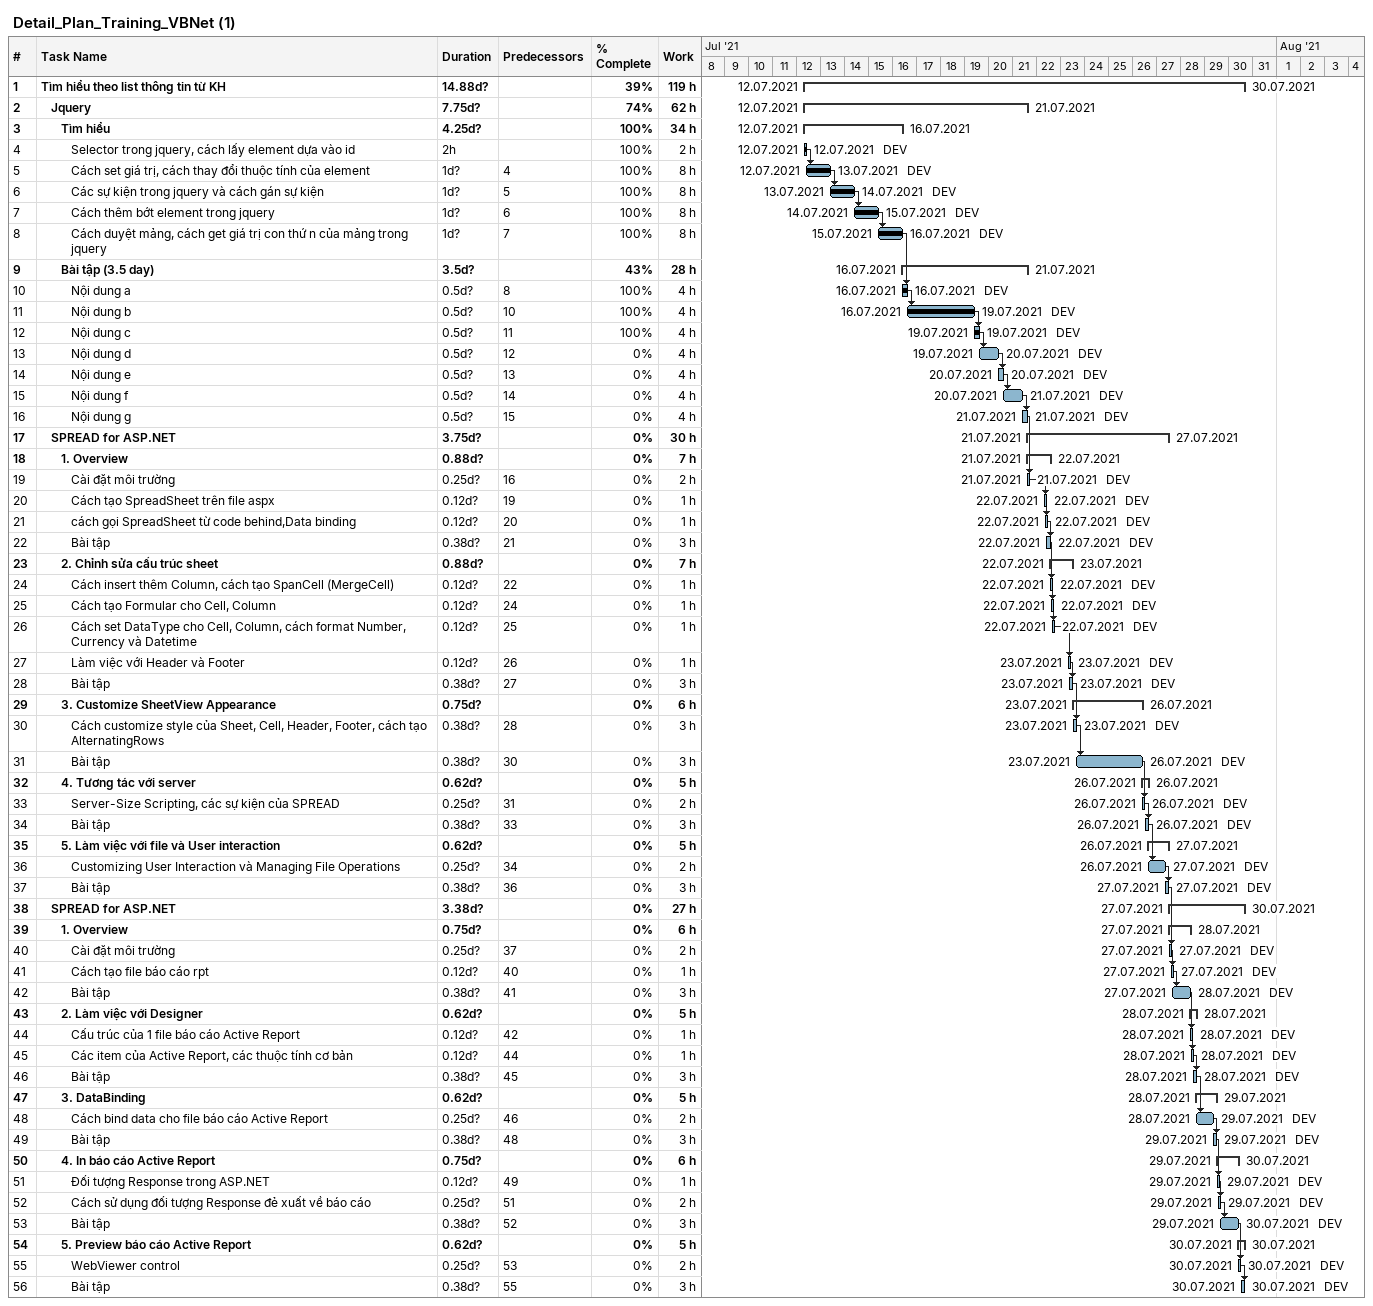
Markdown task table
Detail_Plan_Training_VBNet (1)

| ID | Level | Task | Duration | Start | Finish | Predecessors | Resources | % complete | Work (h) |
|---|---|---|---|---|---|---|---|---|---|
| 1 | 1 | **Tìm hiểu theo list thông tin từ KH** | 14.88d? | 2021-07-12 | 2021-07-30 |  |  | 39 | 119 |
| 2 | 2 | **Jquery** | 7.75d? | 2021-07-12 | 2021-07-21 |  |  | 74 | 62 |
| 3 | 3 | **Tìm hiểu** | 4.25d? | 2021-07-12 | 2021-07-16 |  |  | 100 | 34 |
| 4 | 4 | Selector trong jquery, cách lấy element dựa vào id | 2h | 2021-07-12 | 2021-07-12 |  | DEV | 100 | 2 |
| 5 | 4 | Cách set giá trị, cách thay đổi thuộc tính của element | 1d? | 2021-07-12 | 2021-07-13 | 4 | DEV | 100 | 8 |
| 6 | 4 | Các sự kiện trong jquery và cách gán sự kiện | 1d? | 2021-07-13 | 2021-07-14 | 5 | DEV | 100 | 8 |
| 7 | 4 | Cách thêm bớt element trong jquery | 1d? | 2021-07-14 | 2021-07-15 | 6 | DEV | 100 | 8 |
| 8 | 4 | Cách duyệt mảng, cách get giá trị con thứ n của mảng trong jquery | 1d? | 2021-07-15 | 2021-07-16 | 7 | DEV | 100 | 8 |
| 9 | 3 | **Bài tập (3.5 day)** | 3.5d? | 2021-07-16 | 2021-07-21 |  |  | 43 | 28 |
| 10 | 4 | Nội dung a | 0.5d? | 2021-07-16 | 2021-07-16 | 8 | DEV | 100 | 4 |
| 11 | 4 | Nội dung b | 0.5d? | 2021-07-16 | 2021-07-19 | 10 | DEV | 100 | 4 |
| 12 | 4 | Nội dung c | 0.5d? | 2021-07-19 | 2021-07-19 | 11 | DEV | 100 | 4 |
| 13 | 4 | Nội dung d | 0.5d? | 2021-07-19 | 2021-07-20 | 12 | DEV | 0 | 4 |
| 14 | 4 | Nội dung e | 0.5d? | 2021-07-20 | 2021-07-20 | 13 | DEV | 0 | 4 |
| 15 | 4 | Nội dung f | 0.5d? | 2021-07-20 | 2021-07-21 | 14 | DEV | 0 | 4 |
| 16 | 4 | Nội dung g | 0.5d? | 2021-07-21 | 2021-07-21 | 15 | DEV | 0 | 4 |
| 17 | 2 | **SPREAD for ASP.NET** | 3.75d? | 2021-07-21 | 2021-07-27 |  |  | 0 | 30 |
| 18 | 3 | **1. Overview** | 0.88d? | 2021-07-21 | 2021-07-22 |  |  | 0 | 7 |
| 19 | 4 | Cài đặt môi trường | 0.25d? | 2021-07-21 | 2021-07-21 | 16 | DEV | 0 | 2 |
| 20 | 4 | Cách tạo SpreadSheet trên file aspx | 0.12d? | 2021-07-22 | 2021-07-22 | 19 | DEV | 0 | 1 |
| 21 | 4 | cách gọi SpreadSheet từ code behind,Data binding | 0.12d? | 2021-07-22 | 2021-07-22 | 20 | DEV | 0 | 1 |
| 22 | 4 | Bài tập | 0.38d? | 2021-07-22 | 2021-07-22 | 21 | DEV | 0 | 3 |
| 23 | 3 | **2. Chỉnh sửa cấu trúc sheet** | 0.88d? | 2021-07-22 | 2021-07-23 |  |  | 0 | 7 |
| 24 | 4 | Cách insert thêm Column, cách tạo SpanCell (MergeCell) | 0.12d? | 2021-07-22 | 2021-07-22 | 22 | DEV | 0 | 1 |
| 25 | 4 | Cách tạo Formular cho Cell, Column | 0.12d? | 2021-07-22 | 2021-07-22 | 24 | DEV | 0 | 1 |
| 26 | 4 | Cách set DataType cho Cell, Column, cách format Number, Currency và Datetime | 0.12d? | 2021-07-22 | 2021-07-22 | 25 | DEV | 0 | 1 |
| 27 | 4 | Làm việc với Header và Footer | 0.12d? | 2021-07-23 | 2021-07-23 | 26 | DEV | 0 | 1 |
| 28 | 4 | Bài tập | 0.38d? | 2021-07-23 | 2021-07-23 | 27 | DEV | 0 | 3 |
| 29 | 3 | **3. Customize SheetView Appearance** | 0.75d? | 2021-07-23 | 2021-07-26 |  |  | 0 | 6 |
| 30 | 4 | Cách customize style của Sheet, Cell, Header, Footer, cách tạo AlternatingRows | 0.38d? | 2021-07-23 | 2021-07-23 | 28 | DEV | 0 | 3 |
| 31 | 4 | Bài tập | 0.38d? | 2021-07-23 | 2021-07-26 | 30 | DEV | 0 | 3 |
| 32 | 3 | **4. Tương tác với server** | 0.62d? | 2021-07-26 | 2021-07-26 |  |  | 0 | 5 |
| 33 | 4 | Server-Size Scripting, các sự kiện của SPREAD | 0.25d? | 2021-07-26 | 2021-07-26 | 31 | DEV | 0 | 2 |
| 34 | 4 | Bài tập | 0.38d? | 2021-07-26 | 2021-07-26 | 33 | DEV | 0 | 3 |
| 35 | 3 | **5. Làm việc với file và User interaction** | 0.62d? | 2021-07-26 | 2021-07-27 |  |  | 0 | 5 |
| 36 | 4 | Customizing User Interaction và Managing File Operations | 0.25d? | 2021-07-26 | 2021-07-27 | 34 | DEV | 0 | 2 |
| 37 | 4 | Bài tập | 0.38d? | 2021-07-27 | 2021-07-27 | 36 | DEV | 0 | 3 |
| 38 | 2 | **SPREAD for ASP.NET** | 3.38d? | 2021-07-27 | 2021-07-30 |  |  | 0 | 27 |
| 39 | 3 | **1. Overview** | 0.75d? | 2021-07-27 | 2021-07-28 |  |  | 0 | 6 |
| 40 | 4 | Cài đặt môi trường | 0.25d? | 2021-07-27 | 2021-07-27 | 37 | DEV | 0 | 2 |
| 41 | 4 | Cách tạo file báo cáo rpt | 0.12d? | 2021-07-27 | 2021-07-27 | 40 | DEV | 0 | 1 |
| 42 | 4 | Bài tập | 0.38d? | 2021-07-27 | 2021-07-28 | 41 | DEV | 0 | 3 |
| 43 | 3 | **2. Làm việc với Designer** | 0.62d? | 2021-07-28 | 2021-07-28 |  |  | 0 | 5 |
| 44 | 4 | Cấu trúc của 1 file báo cáo Active Report | 0.12d? | 2021-07-28 | 2021-07-28 | 42 | DEV | 0 | 1 |
| 45 | 4 | Các item của Active Report, các thuộc tính cơ bản | 0.12d? | 2021-07-28 | 2021-07-28 | 44 | DEV | 0 | 1 |
| 46 | 4 | Bài tập | 0.38d? | 2021-07-28 | 2021-07-28 | 45 | DEV | 0 | 3 |
| 47 | 3 | **3. DataBinding** | 0.62d? | 2021-07-28 | 2021-07-29 |  |  | 0 | 5 |
| 48 | 4 | Cách bind data cho file báo cáo Active Report | 0.25d? | 2021-07-28 | 2021-07-29 | 46 | DEV | 0 | 2 |
| 49 | 4 | Bài tập | 0.38d? | 2021-07-29 | 2021-07-29 | 48 | DEV | 0 | 3 |
| 50 | 3 | **4. In báo cáo Active Report** | 0.75d? | 2021-07-29 | 2021-07-30 |  |  | 0 | 6 |
| 51 | 4 | Đối tượng Response trong ASP.NET | 0.12d? | 2021-07-29 | 2021-07-29 | 49 | DEV | 0 | 1 |
| 52 | 4 | Cách sử dụng đối tượng Response đẻ xuất về báo cáo | 0.25d? | 2021-07-29 | 2021-07-29 | 51 | DEV | 0 | 2 |
| 53 | 4 | Bài tập | 0.38d? | 2021-07-29 | 2021-07-30 | 52 | DEV | 0 | 3 |
| 54 | 3 | **5. Preview báo cáo Active Report** | 0.62d? | 2021-07-30 | 2021-07-30 |  |  | 0 | 5 |
| 55 | 4 | WebViewer control | 0.25d? | 2021-07-30 | 2021-07-30 | 53 | DEV | 0 | 2 |
| 56 | 4 | Bài tập | 0.38d? | 2021-07-30 | 2021-07-30 | 55 | DEV | 0 | 3 |
